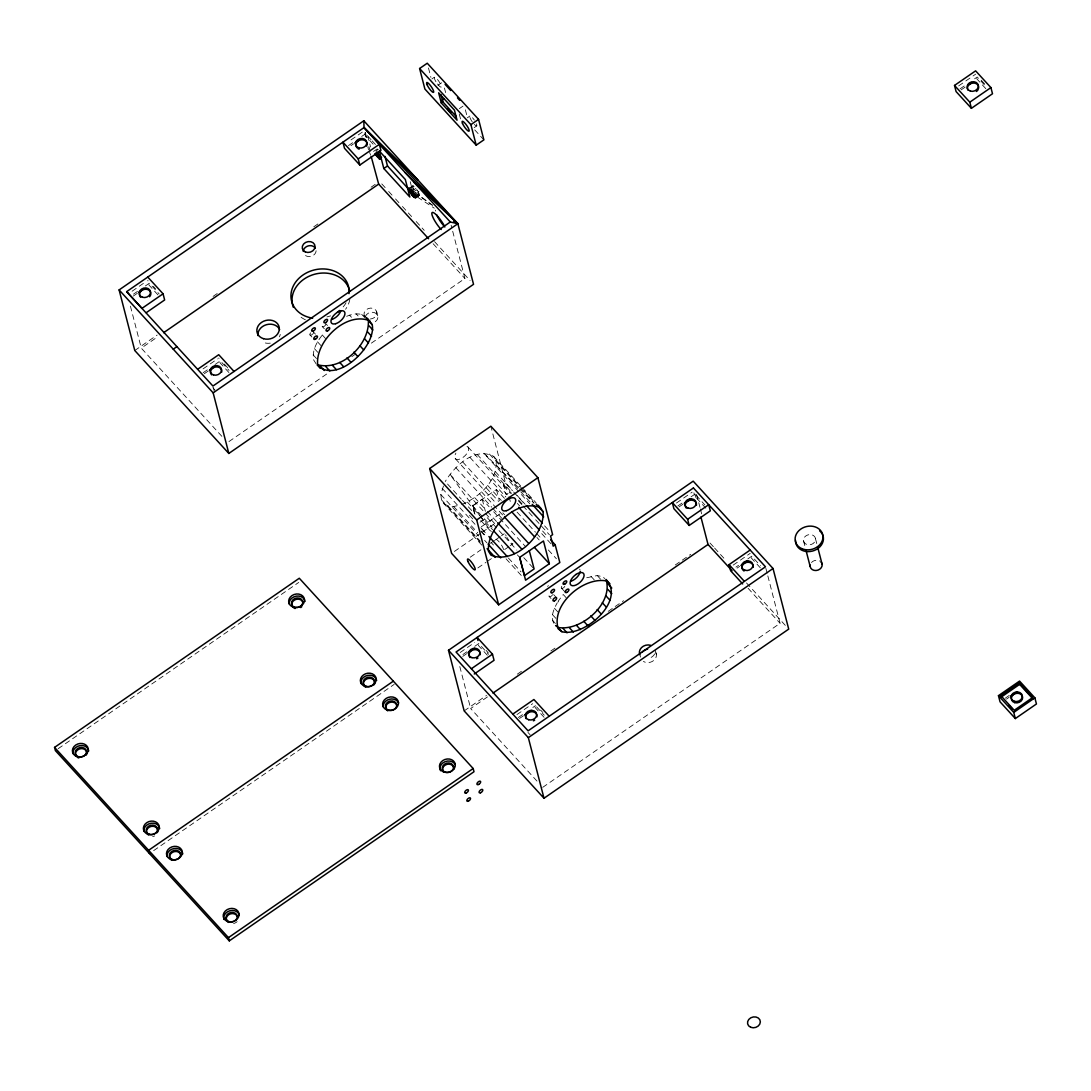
<?xml version="1.0" encoding="UTF-8"?>
<svg xmlns="http://www.w3.org/2000/svg" width="1091" height="1091" viewBox="0 0 1091 1091"><rect width="100%" height="100%" fill="white"/><g stroke="black" fill="none" stroke-linecap="round" stroke-linejoin="round"><path stroke-width="0.75" stroke-dasharray="5 3.75" d="M553.737 623.179C550.328 616.483 553.914 608.683 557.324 602.709M316.199 363.971L313.731 360.085C311.576 349.87 317.795 340.133 324.245 332.755M481.772 545.105L443.914 503.687L441.446 499.801L440.832 494.564L443.996 484.254M461.67 504.56C478.99 497.291 498.096 480.626 496.05 460.211L493.582 456.324C474.721 446.614 454.347 466.239 445.237 481.54M415.589 198.016L419.271 195.48L419.012 191.184M431.831 78.988L434.382 77.229M132.093 291.215L145.198 282.16M351.002 139.921L364.108 130.865M133.511 294.147L137.466 291.42M145.389 285.951L149.344 283.21L159.177 293.97M348.479 145.58L353.757 141.939M361.666 136.47L365.635 133.729L371.09 139.703M437.982 85.316L441.65 82.78M133.334 296.043L137.275 293.329M350.934 145.648L353.552 143.848M373.517 151.417L377.2 148.881L377.745 150.04M375.85 151.035L378.291 149.344M459.311 108.65L462.979 106.113M467.316 117.814L469.866 116.041M134.779 350.525L157.159 335.06M213.086 296.397L218.677 292.538M313.772 226.819L319.363 222.946M371.104 187.188L376.695 183.329M221.868 436.332L141.284 348.138L158.045 336.56M474.203 127.661L476.753 125.888M408.716 188.17L413.366 185.852L415.003 187.325L411.321 189.861M409.684 188.388L413.366 185.852M410.448 188.988L414.13 186.438M412.248 190.966L415.93 188.429M413.175 192.207L416.857 189.67L419.326 194.375L414.621 197.798M414.757 194.784L418.439 192.248L418.317 189.193M415.316 195.957L418.985 193.407M414.812 197.894L419.271 195.48L432.582 205.217M415.739 197.621L419.421 195.084M203.076 368.867L217.491 358.912M203.171 372.713L208.449 369.072M215.05 364.517L220.327 360.862L229.069 370.435M204.317 373.695L208.258 370.981M228.946 441.582L329.468 372.099M351.82 356.662L356.007 353.77M371.363 343.147L464.916 278.491L451.129 225.223M958.648 85.916L975.681 74.133M960.066 88.848L965.33 85.207M974.577 78.825L977.209 76.997L985.95 86.571M961.198 89.83L965.14 87.116M58.178 748.685L298.716 582.43M474.544 513.438L472.553 505.842L482.195 499.187L489.082 506.729M504.465 498.301L496.432 489.518L472.648 505.951L474.762 514.093M508.147 493.35L506.156 494.728L503.537 484.609L505.583 483.19L490.855 426.226M480.095 522.166L486.981 517.407L516.861 550.096M481.336 526.789L502.324 512.293L504.615 514.802M454.401 551.446L480.817 533.185M482.208 532.217L496.119 522.616M470.207 557.215L480.967 549.769M490.377 543.263L495.764 539.554M496.01 539.513L500.128 536.663M501.505 535.708L504.26 533.813M477.872 567.947L485.945 562.37M487.282 561.442L492.668 557.719M504.683 549.537L508.815 546.686M510.179 545.732L512.934 543.823A6.614 1.486 55.4 0 1 506.879 537.317M153.654 850.625L394.165 684.398M460.184 652.486L474.599 642.517M676.447 503.019L692.171 492.15M462.911 654.518L466.866 651.777M474.79 646.308L478.744 643.567L488.577 654.341M677.852 505.965L683.13 502.31M691.053 496.841L695.008 494.1M462.734 656.4L466.675 653.686M678.997 506.933L682.939 504.219M464.166 710.896L486.531 695.431M517.298 674.17L522.889 670.31M550.86 650.972L556.451 647.113M608.192 611.355L613.783 607.482M615.174 606.514L623.575 600.718M675.302 564.961L680.907 561.101M682.298 560.133L690.685 554.337M536.99 781.088L470.657 708.523L487.418 696.931M516.929 714.578L532.667 703.695M733.193 565.111L750.24 553.328M518.348 717.51L523.625 713.869M532.858 707.486L535.49 705.659M735.934 567.129L738.566 565.315M747.799 558.933L751.754 556.192L760.495 565.752M519.493 718.492L523.421 715.778M737.066 568.125L739.684 566.311M542.718 787.347L780.079 623.288L767.559 574.862M1005.316 698.172L1009.27 695.431M1006.447 699.154L1009.08 697.34M346.665 316.335C352.652 313.703 360.289 312.408 365.867 316.608M586.713 577.753L597.241 575.557L602.396 576.648L604.809 578.516M326.932 316.935L330.628 315.885M443.914 503.687L448.074 505.951L453.638 506.456L460.238 505.16M412.78 185.565L412.343 186.725M419.271 195.48L417.539 194.662M413.516 194.471L418.494 195.344L432.213 205.231M417.676 197.212L434.313 208.176M518.484 487.636L483.736 453.079L529.762 503.769M519.684 488.823L534.058 503.128L520.393 487.936M981.232 80.202L984.559 83.843M985.8 88.657L976.936 78.961L976.104 75.743M474.735 129.884L483.859 139.866M372.181 140.903L375.468 144.489M696.099 495.3L704.841 504.874M373.122 144.176L365.349 135.693L364.517 132.475M705.822 508.201L694.735 496.064L693.903 492.846M760.359 567.852L751.481 558.156L750.649 554.937M381.782 183.902L387.523 190.175M388.669 191.43L394.397 197.703M395.542 198.957L401.283 205.244M402.429 206.499L411.607 216.536M416.189 221.555L424.222 230.337M434.545 241.643L470.098 280.551M710.009 543.018L713.432 546.755M714.578 548.009L724.833 559.233M746.503 582.949L785.288 625.361M748.058 588.254L780.079 623.288M433.127 243.716L464.916 278.491M493.582 456.324L521.116 486.436M522.262 487.691L536.022 502.76M496.05 460.211L522.425 489.068M523.585 490.323L535.054 502.883M361.707 314.331L365.608 318.599M489.423 454.047L519.248 486.681M496.65 465.448L519.602 490.541M520.748 491.796L531.072 503.087M597.241 575.557L601.141 579.812M356.143 313.84L358.093 315.967M495.355 471.667L512.565 490.486M517.161 495.519L525.18 504.301M590.94 576.266L594.827 580.535M505.583 483.19L512.47 490.718M513.616 491.973L525.085 504.533M544.586 525.862L549.182 530.881M349.543 315.135L351.493 317.263M503.537 484.609L511.57 493.391M518.457 500.919L521.893 504.683M523.039 505.938L534.522 518.498M535.667 519.752L549.428 534.808M467.998 447.024L510.438 493.459M517.325 503.387L519.616 505.897M542.568 531.003L548.296 537.277M492.246 478.458L507.165 494.782M541.722 533.635L552.046 544.927M517.079 512.115L535.436 532.19M536.581 533.444L542.322 539.718M536.895 537.44L539.186 539.95M548.364 549.987L556.396 558.769M487.541 485.359L501.301 500.428M455.383 458.725L496.691 503.906M481.554 491.891L503.346 515.743M325.568 323.4L327.518 325.527M493.691 511.761L525.876 546.973M322.404 326.673L324.341 328.8M561.579 588.213L565.465 592.468M474.68 497.619L486.15 510.165M487.309 511.42L496.487 521.471M566.147 597.691L563.229 594.5L558.06 601.332L560.979 604.523M322.24 334.923L326.127 339.192M523.762 557.651L532.954 567.702M472.553 505.842L492.15 527.294M517.379 554.896L519.684 557.406M553.655 594.622L556.574 597.813M313.499 332.019L315.449 334.146M467.412 502.146L492.655 529.749M317.536 341.824L321.422 346.092M447.542 484.049L461.302 499.119M462.448 500.374L475.062 514.175M480.804 520.448L491.127 531.74M549.128 596.409L551.078 598.536M309.953 334.869L311.89 336.996M469.416 515.197L475.144 521.471M480.886 527.744L486.627 534.017M554.405 608.205L558.292 612.46M481.936 529.094L486.531 534.126M508.379 558.019L521.021 571.848M314.426 348.629L318.313 352.884M442.128 488.332L475.403 524.73M481.131 531.003L486.872 537.277M480.831 531.235L486.572 537.508M491.155 542.527L493.459 545.036M506.074 558.837L522.139 576.416M453.638 506.456L477.735 532.817M484.609 540.345L486.913 542.854M552.496 614.669L556.396 618.924M313.131 354.848L317.017 359.103M440.832 494.564L478.69 535.981M448.074 505.951L480.19 541.095M552.482 620.274L555.401 623.466M441.446 499.801L480.449 542.472M153.367 286.415L155.59 288.842M224.351 364.067L227.678 367.708M486.095 650.413L488.304 652.841M540.631 710.077L542.841 712.505M536.595 706.859L544.245 715.219M157.936 294.87L149.072 285.174L147.817 280.346M228.919 372.536L220.055 362.826L218.8 357.998M487.336 655.241L478.472 645.531L477.64 642.313M544.095 717.319L535.217 707.623L534.385 704.404M212.786 387.646L215.009 390.06M527.962 732.429L530.171 734.857M477.135 454.388L511.938 492.709M518.675 500.128L523.162 505.065M469.962 457.402L505.883 496.95M462.693 461.916L498.614 501.478M455.82 467.644L491.755 507.206M492.873 508.433L501.86 518.334M494.741 523.625L449.833 474.176L479.44 515.211M480.435 516.589L491.291 531.631M417.212 190.216L418.439 192.248M413.23 188.852L413.953 190.134M369.576 152.454L370.654 155.167M815.495 538.736L815.141 537.468A6.082 5.06 -14.5 0 0 809.672 534.604A6.082 5.06 -14.5 0 0 803.999 538.054L803.549 539.377A6.082 5.06 -14.5 0 0 809.345 544.845A6.082 5.06 -14.5 0 0 815.495 538.736L816.75 543.55M655.882 652.827L656.373 654.518A8.046 6.696 -14.5 0 1 652.241 661.473A8.046 6.696 -14.5 0 1 643.417 661.446M482.195 499.187L485.386 511.338M508.992 496.569L511.106 504.628M803.508 540.713L805.172 547.123M765.868 568.316L767.137 573.239M696.59 494.264L699.972 507.37M700.395 509.006L701.663 513.929M695.09 494.414L695.922 497.646M655.309 650.413L656.373 654.518M639.462 653.018L640.512 657.123M465.38 109.836L467.343 117.446M459.27 114.064L460.838 120.146M444.446 88.016L445.619 92.585M428.477 67.956L430.918 77.42M496.432 489.518L499.378 500.905M410.23 181.747L411.471 186.52M367.626 135.529L370.599 146.999M365.28 132.366L366.481 137.002M368.935 146.508L370.204 151.39M376.668 311.726L377.718 315.831M459.802 666.546L470.657 708.523M213.331 387.578L214.518 392.187M130.429 306.162L141.284 348.138M367.899 147.121L368.499 149.726M365.144 132.338L366.235 138.421M476.467 123.828A6.014 1.35 55.4 0 1 474.149 124.197M472.28 121.851A6.014 1.35 55.4 0 1 469.744 116.764A6.014 1.35 55.4 0 1 471.598 116.86M472.471 117.746A6.014 1.35 55.4 0 1 474.34 120.078M435.95 81.73A6.014 1.35 55.4 0 1 435.855 77.816A6.014 1.35 55.4 0 1 441.378 86.244A6.014 1.35 55.4 0 1 436.795 83.039M154.663 835.951A8.005 6.669 -14.5 0 1 152.645 836.524M654.655 653.918A8.046 6.696 -14.5 0 1 650.236 657.818M579.607 569.12A8.605 4.364 -42.4 0 1 580.126 570.184M547.573 586.426A2.291 1.159 -42.4 0 1 548.446 585.622M552.551 594.718A2.291 1.159 -42.4 0 1 549.837 596.75A2.291 1.159 -42.4 0 1 549.523 594.786M564.797 586.344A2.291 1.159 -42.4 0 1 563.692 587.654M563.215 587.981A2.291 1.159 -42.4 0 1 561.47 588.117A2.291 1.159 -42.4 0 1 561.81 586.358M237.156 921.622A8.005 6.669 -14.5 0 1 233.569 923.586M495.641 540.045A6.614 1.486 55.4 0 1 499.528 542.363A6.614 1.486 55.4 0 1 503.537 549.796M506.156 535.954A6.614 1.486 55.4 0 1 505.638 534.754M280.237 334.392A11.346 9.437 -14.5 0 1 279.405 336.846M270.309 343.133A11.346 9.437 -14.5 0 1 262.058 341.674M325.8 324.354A2.291 1.159 -42.4 0 1 322.895 326.809A2.291 1.159 -42.4 0 1 323.018 324.368M313.54 332.728A2.291 1.159 -42.4 0 1 312.722 334.078M312.285 334.487A2.291 1.159 -42.4 0 1 310.035 334.992A2.291 1.159 -42.4 0 1 310.717 332.796M364.844 316.649A6.491 5.4 -14.5 0 1 368.322 308.562A6.491 5.4 -14.5 0 1 376.777 312.19A6.491 5.4 -14.5 0 1 370.367 319.008M365.321 316.649A6.491 5.4 -14.5 0 1 376.095 313.485A6.491 5.4 -14.5 0 1 373.095 322.8M316.117 250.766A6.491 5.4 -14.5 0 1 311.18 256.29A6.491 5.4 -14.5 0 1 304.048 254.121M346.038 302.793A29.375 24.438 -14.5 0 1 342.751 307.389M349.856 299.329A29.375 24.438 -14.5 0 1 345.588 309.258M305.398 319.786A29.375 24.438 -14.5 0 1 300.107 316.499M435.473 211.081A12.206 2.728 55.4 0 1 435.677 210.14M811.459 562.52A6.082 5.06 -14.5 0 1 819.941 561.129M466.989 446.41A8.605 4.364 -42.4 0 1 466.716 453.815A8.605 4.364 -42.4 0 1 457.265 459.502A8.605 4.364 -42.4 0 1 455.902 453.092"/><path stroke-width="1.5" d="M555.578 625.566L557.992 627.448C581.148 631.689 613.66 603.446 606.023 579.457C626.125 600.882 584.08 637.539 561.892 631.703L558.251 628.88C550.614 604.905 583.126 576.662 606.282 580.903L609.924 583.726M317.59 364.721C341.388 371.445 369.863 344.551 368.335 320.495L366.699 317.904M317.167 365.035C336.437 384.809 376.422 346.652 372.236 324.75L367.817 318.736M540.618 507.779C517.42 497.946 486.381 527.826 488.482 551.255L490.95 555.142C514.134 564.974 545.173 535.081 543.086 511.665L538.313 505.269M419.599 68.515L427.249 63.223L478.567 119.355L483.859 139.866L476.194 145.158L424.89 89.026L419.599 68.515L470.903 124.647L476.194 145.158M119.11 289.92L363.821 120.787L457.865 223.71L473.535 284.315L228.824 453.447L134.779 350.525L119.11 289.92L213.154 392.842L228.824 453.447M147.749 277.059L163.064 293.806L141.953 308.385L126.651 291.652L364.039 127.579L363.821 120.787M138.584 292.415L143.821 288.801M354.861 142.935L358.803 140.221M441.896 100.522L444.351 98.831M379.341 144.326L380.936 150.476L359.825 165.055L358.23 158.904L379.341 144.326L364.039 127.579L417.935 180.029M441.255 102.909L438.65 92.817L454.429 110.096L457.034 120.187L441.255 102.909L442.796 101.845L440.928 94.644M377.254 152.154L374.799 153.845L380.118 159.191L376.777 152.14M146.18 312.722L164.646 299.957L163.064 293.806M375.659 155.154L378.1 153.463M376.586 156.395L379.027 154.704M377.513 157.499L379.968 155.808M379.15 158.972L381.591 157.281M383.814 168.505L379.286 151.008L405.334 179.51L409.848 197.007L383.814 168.505L387.482 165.968L385.014 156.422M163.623 332.7L378.659 184.093L371.185 156.531M470.903 124.647L478.567 119.355M173.237 349.175L176.906 346.638L212.936 386.05L450.297 221.991L457.865 223.71L213.154 392.842M409.548 191.402L408.716 188.17L413.175 192.207L415.589 198.016L412.984 196.325L409.548 191.402L412.003 189.698M410.271 192.671L412.725 190.98M411.13 193.98L413.584 192.289M412.057 195.221L415.739 192.684M412.984 196.325L415.439 194.621M413.857 197.198L416.312 195.507M197.635 369.304L218.732 354.711L234.033 371.458M209.567 370.067L213.495 367.353M954.516 85.439L975.613 70.847L990.914 87.594L992.51 93.744L971.399 108.323L956.098 91.589L954.516 85.439L969.817 102.172L971.399 108.323M967.758 85.303L971.686 82.589M555.183 544.804L559.833 562.533L498.655 604.823L451.619 553.369L429.677 468.503L490.855 426.226L537.89 477.681L552.619 534.645L550.573 536.063L553.192 546.182L555.183 544.804L550.6 539.786M969.817 102.172L990.914 87.594M54.55 747.39L299.289 578.244L473.167 768.514L473.999 771.732L229.287 940.865L55.382 750.608L54.55 747.39L228.455 937.633L229.287 940.865M498.655 604.823L476.712 519.957L537.89 477.681M519.684 557.406L543.468 540.972L549.359 563.747L525.576 580.18L519.684 557.406L524.471 575.625L534.099 568.957L529.312 550.75M393.333 681.166L148.621 850.298L149.453 853.517M448.483 650.291L693.194 481.158L773.028 568.506L788.711 629.112L544 798.244L464.166 710.896L448.483 650.291L528.33 737.639L544 798.244M467.984 652.786L474.53 648.245M684.248 503.319L690.794 498.778M471.353 668.756L492.464 654.164L477.149 637.43L477.953 640.499M687.616 519.289L708.714 504.697L710.309 510.847L689.198 525.439L673.897 508.692L672.315 502.542L687.616 519.289L689.198 525.439M474.258 673.993L494.046 660.314L492.464 654.164M493.009 693.071L708.032 544.464L700.927 517.025M512.797 714.1L533.908 699.508L549.209 716.255M742.671 583.93L730.656 570.784L729.061 564.633L750.172 550.041M524.73 714.864L531.29 710.336M740.994 565.397L747.553 560.869M228.455 937.633L473.167 768.514M528.33 737.639L773.028 568.506M998.456 695.663L1019.553 681.084L1034.854 697.817L1036.45 703.968L1015.339 718.56L1000.038 701.813L998.456 695.663L1013.757 712.409L1015.339 718.56M1000.924 695.731L1019.28 683.034L1032.591 697.599L1014.235 710.282L1000.924 695.731L1001.265 697.054L1019.621 684.371L1019.28 683.034M1010.389 696.44L1016.935 691.912M1013.757 712.409L1034.854 697.817M369.767 320.863C346.57 311.03 315.531 340.91 317.631 364.339L320.099 368.226M455.097 221.882L457.865 223.71L364.039 127.579L450.297 221.991M414.266 182.565L457.865 223.71L453.815 220.791L457.865 223.71L405.252 172.692M1019.621 684.371L1032.932 698.922M445.114 84.389L450.733 90.539M457.47 97.904L459.72 100.358M1009.039 705.536L1012.366 709.177M442.796 101.845L456.324 116.655M447.419 108.745L450.788 112.428M387.482 165.968L408.989 189.507M358.23 158.904L342.929 142.171L344.524 148.321L359.825 165.055M729.061 564.633L744.362 581.367M708.032 544.464L732.047 570.743M378.659 184.093L428.599 238.738M368.335 320.495L372.236 324.75M536.199 504.137L543.086 511.665M607.905 583.821L611.792 588.076M368.949 325.732L372.836 329.987M532.217 504.342L543.686 516.902M607.892 589.426L611.778 593.681M367.653 331.95L371.54 336.205M526.326 505.556L542.391 523.121M605.982 595.877L609.883 600.145M364.544 338.742L368.431 343.01M518.634 507.329L539.281 529.912M602.327 602.764L606.214 607.019M359.825 345.642L363.726 349.911M511.624 511.72L534.576 536.813M597.159 609.596L601.046 613.851M534.44 547.423L549.359 563.747M353.839 352.188L357.725 356.443M504.492 516.998L528.576 543.345M590.831 615.91L594.731 620.165M346.979 357.903L350.866 362.157M497.632 522.725L521.716 549.073M583.78 621.284L587.681 625.538M339.71 362.43L343.597 366.685M493.8 531.003L514.447 553.601M576.498 625.348L580.385 629.602M429.677 468.503L476.712 519.957M332.523 365.444L336.423 369.699M488.918 536.527L507.274 556.615M569.447 627.816L573.348 632.071M325.936 366.74L329.823 370.995M488.059 544.109L500.674 557.91M563.147 628.539L567.034 632.794M320.359 366.235L324.259 370.504M487.077 548.623L495.109 557.406M557.992 627.448L561.892 631.703M126.665 291.638L176.906 346.638M810.19 565.043A6.082 5.06 -14.5 0 0 815.973 570.511A6.082 5.06 -14.5 0 0 822.137 564.402L821.768 563.133A6.082 5.06 -14.5 0 0 821.018 562.015M817.582 546.755L822.137 564.402M806.004 550.341L810.149 566.379M588.867 624.638L589.345 626.493M301.812 606.637A5.728 4.759 -14.5 0 1 300.734 607.578M295.102 608.505A5.728 4.759 -14.5 0 1 293.847 607.946M292.824 607.114A5.728 4.759 -14.5 0 1 294.72 599.927A5.728 4.759 -14.5 0 1 302.712 601.823M86.748 753.745A5.728 4.759 -14.5 0 1 86.325 754.972M78.838 757.972A5.728 4.759 -14.5 0 1 77.584 757.413M76.561 756.581A5.728 4.759 -14.5 0 1 79.125 749.081A5.728 4.759 -14.5 0 1 86.789 752.49M157.731 831.397A5.728 4.759 -14.5 0 1 157.309 832.624M148.567 835.065A5.728 4.759 -14.5 0 1 149.44 827.046A5.728 4.759 -14.5 0 1 157.772 830.142M365.526 687.153A5.728 4.759 -14.5 0 1 364.408 680.811A5.728 4.759 -14.5 0 1 371.854 678.738A5.728 4.759 -14.5 0 1 374.281 684.712M297.693 607.51A5.728 4.759 -14.5 0 1 291.747 601.605A5.728 4.759 -14.5 0 1 301.048 599.014A5.728 4.759 -14.5 0 1 299.139 607.101M289.21 604.059A8.005 6.669 -14.5 0 1 296.288 596.136A8.005 6.669 -14.5 0 1 305.003 601.468M360.93 683.471A8.005 6.669 -14.5 0 1 367.722 675.384A8.005 6.669 -14.5 0 1 376.654 680.457M143.93 831.178A8.005 6.669 -14.5 0 1 151.008 823.255A8.005 6.669 -14.5 0 1 159.722 828.587M72.961 753.526A8.005 6.669 -14.5 0 1 80.025 745.603A8.005 6.669 -14.5 0 1 88.739 750.935M967.772 89.967A5.728 4.759 -14.5 0 1 972.476 83.107A5.728 4.759 -14.5 0 1 978.654 88.166M978.232 89.407A5.728 4.759 -14.5 0 1 976.39 91.48M211.586 374.881A5.728 4.759 -14.5 0 1 214.859 367.135A5.728 4.759 -14.5 0 1 221.773 372.031M356.893 147.735A5.728 4.759 -14.5 0 1 360.889 139.839A5.728 4.759 -14.5 0 1 366.658 146.139M359.171 149.14A5.728 4.759 -14.5 0 1 357.916 148.581M140.603 297.229A5.728 4.759 -14.5 0 1 141.475 290.697A5.728 4.759 -14.5 0 1 149.14 290.301A5.728 4.759 -14.5 0 1 149.59 296.752M470.003 657.587A5.728 4.759 -14.5 0 1 473.276 649.841A5.728 4.759 -14.5 0 1 480.19 654.75M477.926 658.05A5.728 4.759 -14.5 0 1 476.617 658.746M526.053 718.614A5.728 4.759 -14.5 0 1 530.758 711.768A5.728 4.759 -14.5 0 1 536.949 716.828M534.672 720.142A5.728 4.759 -14.5 0 1 533.376 720.837M744.035 571.043A5.728 4.759 -14.5 0 1 745.589 562.697A5.728 4.759 -14.5 0 1 753.199 567.361M642.258 652.023A8.046 6.696 -14.5 0 1 647.618 649.159M639.94 654.695A8.046 6.696 -14.5 0 1 639.517 651.259L640.103 649.513A8.046 6.696 -14.5 0 1 650.631 645.299M580.167 571.561A8.605 4.364 -42.4 0 1 570.688 581.285M387.81 710.896A5.728 4.759 -14.5 0 1 388.682 702.877A5.728 4.759 -14.5 0 1 397.029 705.972M443.614 772.101A5.728 4.759 -14.5 0 1 446.887 764.355A5.728 4.759 -14.5 0 1 453.801 769.25M171.723 860.281A5.728 4.759 -14.5 0 1 172.596 852.248A5.728 4.759 -14.5 0 1 180.929 855.344M228.36 922.4A5.728 4.759 -14.5 0 1 228.605 914.749A5.728 4.759 -14.5 0 1 237.224 916.276A5.728 4.759 -14.5 0 1 229.315 921.786A5.728 4.759 -14.5 0 1 228.292 913.576A5.728 4.759 -14.5 0 1 237.265 916.29M167.032 856.449A8.005 6.669 -14.5 0 1 174.096 848.512A8.005 6.669 -14.5 0 1 182.811 853.858M223.941 919.413A8.005 6.669 -14.5 0 1 229.724 910.821A8.005 6.669 -14.5 0 1 239.338 914.981M440.491 770.723A8.005 6.669 -14.5 0 1 445.06 761.682A8.005 6.669 -14.5 0 1 455.302 764.777M383.173 706.777A8.005 6.669 -14.5 0 1 389.514 699.236A8.005 6.669 -14.5 0 1 398.583 702.959M686.266 508.12A5.728 4.759 -14.5 0 1 689.539 500.374A5.728 4.759 -14.5 0 1 696.453 505.283M257.967 335.578A11.346 9.437 -14.5 0 1 266.531 324.668A11.346 9.437 -14.5 0 1 279.637 329.537M340.678 311.18A8.605 4.364 -42.4 0 1 335.373 317.645L333.546 318.736A8.605 4.364 -42.4 0 1 331.759 319.458M367.162 318.49A6.491 5.4 -14.5 0 1 365.84 317.699M303.271 251.435A6.491 5.4 -14.5 0 1 308.207 245.911A6.491 5.4 -14.5 0 1 315.34 248.08M312.681 318.149A29.375 24.438 -14.5 0 1 291.515 290.997A29.375 24.438 -14.5 0 1 324.163 268.959A29.375 24.438 -14.5 0 1 349.025 293.615M339.628 310.458A29.375 24.438 -14.5 0 1 337.283 312.271M293.37 307.389A29.375 24.438 -14.5 0 1 314.126 274.373A29.375 24.438 -14.5 0 1 349.734 291.311M441.173 229.533A12.206 2.728 55.4 0 1 432.009 212.677A12.206 2.728 55.4 0 1 444.119 225.496M444.842 226.996A12.206 2.728 55.4 0 1 436.55 214.682M819.627 530.84A14.088 11.715 -14.5 0 1 814.486 550.41A14.088 11.715 -14.5 0 1 795.557 540.481M576.021 574.425L574.275 575.803A8.605 4.364 -42.4 0 0 570.388 584.381A8.605 4.364 -42.4 0 0 578.175 583.821L579.935 582.458A8.605 4.364 -42.4 0 0 583.821 573.866A8.605 4.364 -42.4 0 0 576.021 574.425M693.412 487.963L456.052 652.009L528.099 730.834L765.473 566.788L693.412 487.963M750.649 1027.258A6.491 5.4 -14.5 0 0 760.345 1021.899A6.491 5.4 -14.5 0 0 750.785 1017.808A6.491 5.4 -14.5 0 0 750.649 1027.258M480.504 792.789A2.291 1.159 -42.4 0 0 482.727 789.748A2.291 1.159 -42.4 0 0 479.59 790.934A2.291 1.159 -42.4 0 0 480.504 792.789M465.952 793.089A2.291 1.159 -42.4 0 0 468.394 790.116A2.291 1.159 -42.4 0 0 465.352 791.002A2.291 1.159 -42.4 0 0 465.952 793.089M468.271 801.176A2.291 1.159 -42.4 0 0 470.453 798.135A2.291 1.159 -42.4 0 0 467.303 799.362A2.291 1.159 -42.4 0 0 468.271 801.176M478.635 784.443A2.291 1.159 -42.4 0 0 480.49 781.388A2.291 1.159 -42.4 0 0 477.272 782.956A2.291 1.159 -42.4 0 0 478.635 784.443M462.489 123.406A6.014 1.35 55.4 0 0 468.707 131.247A6.014 1.35 55.4 0 0 465.748 124.129A6.014 1.35 55.4 0 0 462.489 123.406M427.004 84.593A6.014 1.35 55.4 0 0 433.222 92.421A6.014 1.35 55.4 0 0 430.263 85.316A6.014 1.35 55.4 0 0 427.004 84.593M78.538 756.799A5.728 4.759 -14.5 0 0 86.489 751.304A5.728 4.759 -14.5 0 0 77.516 748.59A5.728 4.759 -14.5 0 0 78.538 756.799M149.522 834.451A5.728 4.759 -14.5 0 0 157.459 828.955A5.728 4.759 -14.5 0 0 148.499 826.242A5.728 4.759 -14.5 0 0 149.522 834.451M366.481 686.539A5.728 4.759 -14.5 0 0 374.431 681.043A5.728 4.759 -14.5 0 0 365.471 678.329A5.728 4.759 -14.5 0 0 366.481 686.539M293.343 607.114A8.005 6.669 -14.5 0 0 304.471 599.423A8.005 6.669 -14.5 0 0 291.924 595.618A8.005 6.669 -14.5 0 0 293.343 607.114M365.267 686.375A8.005 6.669 -14.5 0 0 376.122 678.411A8.005 6.669 -14.5 0 0 363.412 674.961A8.005 6.669 -14.5 0 0 365.267 686.375M148.062 834.233A8.005 6.669 -14.5 0 0 159.191 826.542A8.005 6.669 -14.5 0 0 146.644 822.737A8.005 6.669 -14.5 0 0 148.062 834.233M77.079 756.581A8.005 6.669 -14.5 0 0 88.207 748.89A8.005 6.669 -14.5 0 0 75.661 745.085A8.005 6.669 -14.5 0 0 77.079 756.581M970.404 91.085A5.728 4.759 -14.5 0 0 978.354 85.589A5.728 4.759 -14.5 0 0 969.394 82.875A5.728 4.759 -14.5 0 0 970.404 91.085M213.522 374.949A5.728 4.759 -14.5 0 0 221.473 369.454A5.728 4.759 -14.5 0 0 212.513 366.74A5.728 4.759 -14.5 0 0 213.522 374.949M358.83 147.817A5.728 4.759 -14.5 0 0 366.781 142.321A5.728 4.759 -14.5 0 0 357.807 139.607A5.728 4.759 -14.5 0 0 358.83 147.817M142.539 297.298A5.728 4.759 -14.5 0 0 150.49 291.802A5.728 4.759 -14.5 0 0 141.53 289.088A5.728 4.759 -14.5 0 0 142.539 297.298M471.939 657.655A5.728 4.759 -14.5 0 0 479.89 652.159A5.728 4.759 -14.5 0 0 470.93 649.445A5.728 4.759 -14.5 0 0 471.939 657.655M528.699 719.746A5.728 4.759 -14.5 0 0 536.636 714.25A5.728 4.759 -14.5 0 0 527.676 711.537A5.728 4.759 -14.5 0 0 528.699 719.746M744.962 570.279A5.728 4.759 -14.5 0 0 752.899 564.783A5.728 4.759 -14.5 0 0 743.939 562.07A5.728 4.759 -14.5 0 0 744.962 570.279M564.743 584.121A2.291 1.159 -42.4 0 0 566.597 581.067A2.291 1.159 -42.4 0 0 563.392 582.635A2.291 1.159 -42.4 0 0 564.743 584.121M552.073 592.768A2.291 1.159 -42.4 0 0 554.514 589.795A2.291 1.159 -42.4 0 0 551.473 590.681A2.291 1.159 -42.4 0 0 552.073 592.768M566.624 592.468A2.291 1.159 -42.4 0 0 568.847 589.44A2.291 1.159 -42.4 0 0 565.711 590.613A2.291 1.159 -42.4 0 0 566.624 592.468M554.392 600.855A2.291 1.159 -42.4 0 0 556.574 597.813A2.291 1.159 -42.4 0 0 553.423 599.041A2.291 1.159 -42.4 0 0 554.392 600.855M388.778 710.282A5.728 4.759 -14.5 0 0 396.715 704.786A5.728 4.759 -14.5 0 0 387.755 702.086A5.728 4.759 -14.5 0 0 388.778 710.282M445.592 772.319A5.728 4.759 -14.5 0 0 453.529 766.823A5.728 4.759 -14.5 0 0 444.569 764.109A5.728 4.759 -14.5 0 0 445.592 772.319M172.678 859.667A5.728 4.759 -14.5 0 0 180.629 854.171A5.728 4.759 -14.5 0 0 171.669 851.457A5.728 4.759 -14.5 0 0 172.678 859.667M171.151 859.49A8.005 6.669 -14.5 0 0 182.279 851.798A8.005 6.669 -14.5 0 0 169.732 848.007A8.005 6.669 -14.5 0 0 171.151 859.49M227.023 921.24A8.005 6.669 -14.5 0 0 239.052 914.667A8.005 6.669 -14.5 0 0 227.269 909.567A8.005 6.669 -14.5 0 0 227.023 921.24M444.132 772.087A8.005 6.669 -14.5 0 0 455.261 764.396A8.005 6.669 -14.5 0 0 442.714 760.604A8.005 6.669 -14.5 0 0 444.132 772.087M387.073 709.982A8.005 6.669 -14.5 0 0 398.474 702.604A8.005 6.669 -14.5 0 0 386.119 698.417A8.005 6.669 -14.5 0 0 387.073 709.982M1014.344 701.308A5.728 4.759 -14.5 0 0 1022.294 695.813A5.728 4.759 -14.5 0 0 1013.334 693.112A5.728 4.759 -14.5 0 0 1014.344 701.308M1014.685 702.631A5.728 4.759 -14.5 0 0 1022.635 697.149A5.728 4.759 -14.5 0 0 1013.675 694.435A5.728 4.759 -14.5 0 0 1014.685 702.631M688.203 508.188A5.728 4.759 -14.5 0 0 696.153 502.692A5.728 4.759 -14.5 0 0 687.194 499.978A5.728 4.759 -14.5 0 0 688.203 508.188M263.504 338.687A11.346 9.437 -14.5 0 0 279.269 327.805A11.346 9.437 -14.5 0 0 261.485 322.418A11.346 9.437 -14.5 0 0 263.504 338.687M305.275 251.898A6.491 5.4 -14.5 0 0 315.054 246.661A6.491 5.4 -14.5 0 0 305.575 242.447A6.491 5.4 -14.5 0 0 305.275 251.898M335.66 323.713A8.605 4.364 -42.4 0 0 344.838 312.517A8.605 4.364 -42.4 0 0 333.382 315.844A8.605 4.364 -42.4 0 0 335.66 323.713M325.568 322.581A2.291 1.159 -42.4 0 0 327.423 319.527A2.291 1.159 -42.4 0 0 324.218 321.095A2.291 1.159 -42.4 0 0 325.568 322.581M327.45 330.928A2.291 1.159 -42.4 0 0 329.659 327.886A2.291 1.159 -42.4 0 0 326.523 329.073A2.291 1.159 -42.4 0 0 327.45 330.928M312.885 331.228A2.291 1.159 -42.4 0 0 315.34 328.255A2.291 1.159 -42.4 0 0 312.285 329.141A2.291 1.159 -42.4 0 0 312.885 331.228M315.217 339.315A2.291 1.159 -42.4 0 0 317.386 336.273A2.291 1.159 -42.4 0 0 314.235 337.501A2.291 1.159 -42.4 0 0 315.217 339.315M801.749 548.623A14.088 11.715 -14.5 0 0 822.982 537.236A14.088 11.715 -14.5 0 0 802.403 528.085A14.088 11.715 -14.5 0 0 801.749 548.623M506.429 510.683A8.605 4.364 -42.4 0 0 515.607 499.487A8.605 4.364 -42.4 0 0 504.151 502.815A8.605 4.364 -42.4 0 0 506.429 510.683M467.957 561.497A6.614 1.486 55.4 0 0 474.803 569.938A6.614 1.486 55.4 0 0 471.285 561.892A6.614 1.486 55.4 0 0 467.957 561.497"/></g></svg>
